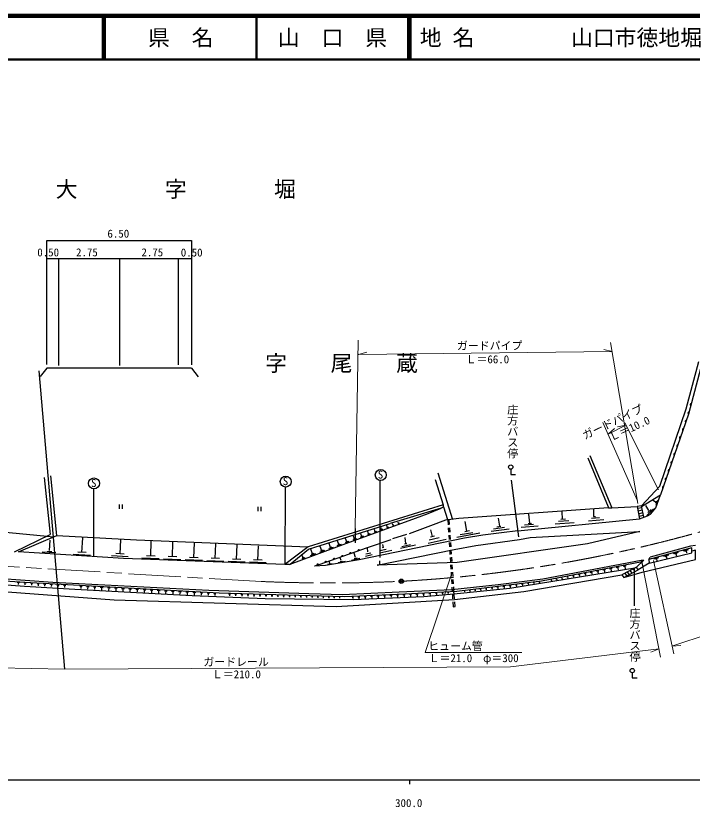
# Model space of a CAD drawing. Units: millimetres, scale not verified. Extents: x 40000 to 680000, y 20000 to 380000.
# Drawn here: x 277856 to 432769, y 198715 to 380000 of the extents above; entities that cross this region are included whole.
import ezdxf
from ezdxf.enums import TextEntityAlignment as Align

# ---------------------------------------------------------------- set-up
doc = ezdxf.new("R2010")
doc.units = ezdxf.units.MM
doc.header["$LTSCALE"] = 1000
doc.header["$PDMODE"] = 32
doc.header["$PDSIZE"] = 500
doc.linetypes.add('CHAIN', pattern=[18.5, 12, -1.5, 3.5, -1.5])
for name, color, linetype, lineweight in [('M-BGD', 7, 'Continuous', 25), ('M-BMK', 2, 'CHAIN', 13), ('M-BMK-SRVR', 3, 'Continuous', 25), ('M-STR-HTXT', 7, 'Continuous', 13), ('M-STR-STRC', 7, 'Continuous', 25), ('M-TTL', 7, 'Continuous', 140), ('M-TTL-BAND', 7, 'Continuous', 25), ('M-TTL-LINE', 7, 'Continuous', 50)]:
    doc.layers.add(name, color=color, linetype=linetype, lineweight=lineweight)
doc.layers.add('M-BMK-HTXT', color=7, linetype='Continuous')
doc.layers.add('M-TTL-TXT', color=7, linetype='Continuous')
doc.styles.add('@ＭＳ ゴシック', font='')
doc.styles.add('ＭＳ ゴシック', font='')
doc.styles.get('@ＭＳ ゴシック').set_extended_font_data('@MS Gothic')
doc.styles.get('ＭＳ ゴシック').set_extended_font_data('MS Gothic')

msp = doc.modelspace()

# ---------------------------------------------------------------- linework, layer by layer
at = {"layer": 'M-BGD'}
for p, q in [((284977, 324389), (318066, 324389)), ((287602, 324389), (287602, 299932)), ((301578, 324389), (301578, 299918)), ((315030, 324389), (315030, 300034)), ((356346, 302401), (356177, 302317)), ((284983, 299275), (283403, 297373)), ((318078, 299282), (284983, 299275)), ((318078, 299282), (319626, 297299)), ((283109, 298676), (289036, 230350)), ((409347, 279287), (414385, 267314)), ((408839, 278779), (413500, 267497)), ((391222, 276127), (391222, 274941)), ((284312, 274233), (285743, 261185)), ((373872, 273784), (375735, 267942)), ((374549, 275308), (377851, 264640)), ((391222, 274941), (392323, 274941)), ((339582, 272006), (339497, 254311)), ((361257, 273445), (361257, 255919)), ((391313, 273615), (393007, 260661)), ((421149, 267777), (425371, 272263)), ((295640, 271583), (295640, 256128)), ((421194, 267560), (425543, 270271)), ((424373, 268609), (423822, 268999)), ((424576, 268854), (424373, 268303)), ((424883, 269067), (424446, 267788)), ((301543, 268028), (301543, 267028)), ((302293, 267028), (302293, 268028)), ((333268, 267495), (333268, 266495)), ((334018, 266495), (334018, 267495)), ((375311, 267180), (363614, 263731)), ((372263, 265995), (375311, 267180)), ((375735, 267434), (375311, 267180)), ((375735, 267942), (375735, 267434)), ((375904, 267434), (375735, 267434)), ((376804, 264533), (375904, 267434)), ((413581, 267265), (379291, 264809)), ((410194, 267011), (410194, 265317)), ((413500, 267497), (413581, 267265)), ((413581, 267265), (414173, 267265)), ((414173, 267265), (414385, 267314)), ((414385, 267314), (420166, 267613)), ((420166, 267613), (420678, 264743)), ((421249, 267289), (420257, 267104)), ((421356, 266761), (420358, 266538)), ((422838, 266659), (422147, 267806)), ((423903, 267045), (422358, 265547)), ((423364, 266905), (422651, 266191)), ((367945, 264386), (372263, 265995)), ((379291, 264809), (376243, 264471)), ((388350, 264894), (388604, 263116)), ((395293, 265825), (395547, 263793)), ((403759, 264725), (402659, 264640)), ((402913, 266418), (402997, 264640)), ((411549, 264979), (409686, 264809)), ((410194, 265317), (410617, 265317)), ((420462, 265951), (421468, 266212)), ((420569, 265353), (421592, 265603)), ((344923, 257853), (363614, 263731)), ((353467, 259137), (367945, 264386)), ((362985, 262785), (362830, 263211)), ((364467, 263327), (364105, 263195)), ((364286, 263261), (364154, 263622)), ((365676, 263769), (365375, 263659)), ((365526, 263714), (365416, 264015)), ((372856, 263201), (367945, 261338)), ((376243, 264471), (372856, 263201)), ((376804, 264533), (376873, 263417)), ((377191, 263441), (377116, 264568)), ((380730, 264132), (381069, 261931)), ((388011, 262947), (388943, 263116)), ((397494, 263116), (393599, 262777)), ((396393, 263455), (394361, 263285)), ((395208, 263709), (395970, 263793)), ((405707, 263878), (401389, 263539)), ((404521, 264301), (402151, 264132)), ((412565, 264555), (409009, 264217)), ((277528, 257224), (285743, 261185)), ((355584, 262523), (355584, 259306)), ((357072, 260744), (356850, 261352)), ((359005, 261330), (358369, 261097)), ((358652, 261309), (358454, 261850)), ((358811, 261367), (358493, 261251)), ((360471, 261866), (359908, 261660)), ((360189, 261763), (359983, 262326)), ((361867, 262376), (361375, 262196)), ((361621, 262286), (361441, 262779)), ((363198, 262863), (362773, 262708)), ((367353, 261169), (364135, 260153)), ((372856, 262269), (373195, 260745)), ((376915, 262718), (376976, 261720)), ((377305, 261745), (377238, 262743)), ((384117, 261507), (378867, 260491)), ((382508, 261592), (379629, 261084)), ((381746, 262015), (380730, 261761)), ((389112, 261592), (384794, 260999)), ((390890, 262439), (386741, 261846)), ((389789, 262777), (387249, 262439)), ((392837, 262015), (389112, 261592)), ((285602, 257489), (285758, 259907)), ((293010, 257091), (293224, 260452)), ((301719, 256731), (301924, 259941)), ((308753, 256254), (308879, 259635)), ((313707, 256066), (313833, 259428)), ((351849, 258878), (351548, 259703)), ((354163, 259559), (353282, 259237)), ((353674, 259531), (353400, 260279)), ((353895, 259611), (353454, 259450)), ((355855, 260178), (355060, 259887)), ((355414, 260152), (355167, 260828)), ((355613, 260225), (355215, 260079)), ((380645, 260322), (356515, 255411)), ((357468, 260768), (356754, 260507)), ((357250, 260810), (356893, 260679)), ((363712, 259983), (358293, 258121)), ((366929, 260491), (367099, 259137)), ((376412, 260068), (372263, 259137)), ((374803, 260407), (372517, 259899)), ((373787, 260830), (372856, 260576)), ((377019, 261021), (377080, 260023)), ((377123, 259324), (377184, 258326)), ((377419, 260049), (377352, 261046)), ((377533, 258353), (377466, 259350)), ((384794, 260999), (380645, 260322)), ((318639, 255879), (318763, 259221)), ((323548, 255692), (323671, 259016)), ((328434, 255507), (328557, 258811)), ((333298, 255322), (333420, 258607)), ((340675, 254413), (353467, 259137)), ((345817, 256723), (345424, 257800)), ((348571, 257514), (347407, 257089)), ((347925, 257476), (347564, 258465)), ((348216, 257583), (347634, 257370)), ((350525, 258229), (349460, 257840)), ((349934, 258194), (349603, 259099)), ((350200, 258291), (349668, 258097)), ((352388, 258910), (351417, 258555)), ((352092, 258967), (351607, 258790)), ((358293, 258121), (358378, 257189)), ((362696, 257782), (361257, 257443)), ((363966, 257528), (361257, 256935)), ((362019, 258205), (361765, 258121)), ((361849, 258883), (362019, 258205)), ((369385, 258713), (365998, 257951)), ((368284, 258798), (366252, 258375)), ((366845, 259052), (367437, 259137)), ((377227, 257628), (377288, 256629)), ((377647, 256656), (377580, 257654)), ((430773, 257426), (431949, 257749)), ((431106, 257378), (431606, 257537)), ((287029, 256966), (283909, 257130)), ((285001, 257310), (286109, 257271)), ((294949, 256372), (290995, 256624)), ((293998, 257028), (292021, 257154)), ((303571, 256045), (299795, 256285)), ((302663, 256671), (300775, 256791)), ((310720, 255583), (306742, 255731)), ((309748, 256217), (307759, 256291)), ((314696, 256029), (312719, 256103)), ((319622, 255842), (317656, 255915)), ((324525, 255656), (322570, 255729)), ((344020, 255850), (343343, 255603)), ((343644, 255828), (343434, 256404)), ((343813, 255890), (343475, 255766)), ((346520, 256765), (345254, 256302)), ((346134, 256839), (345501, 256607)), ((352382, 255186), (352179, 255849)), ((354757, 255303), (356665, 255736)), ((355331, 255654), (356033, 255853)), ((355623, 255912), (355366, 256871)), ((359479, 256512), (357955, 256173)), ((359140, 256935), (358039, 256681)), ((377331, 255931), (377392, 254933)), ((377761, 254960), (377694, 255958)), ((423976, 255623), (425152, 255946)), ((424309, 255575), (424808, 255734)), ((426234, 256198), (427409, 256520)), ((426567, 256149), (427066, 256309)), ((426830, 256163), (426955, 255716)), ((428466, 256802), (429642, 257124)), ((428799, 256753), (429298, 256913)), ((429063, 256767), (429187, 256320)), ((431370, 257392), (431495, 256944)), ((315663, 255399), (311708, 255546)), ((320583, 255216), (316651, 255362)), ((325481, 255033), (321571, 255179)), ((330356, 254851), (326469, 254996)), ((329406, 255471), (327462, 255543)), ((335208, 254671), (331344, 254815)), ((334264, 255286), (332331, 255358)), ((340482, 254342), (339497, 254311)), ((350345, 254484), (349238, 254281)), ((349810, 254468), (349695, 255009)), ((351711, 254741), (353310, 255038)), ((352124, 254999), (352678, 255108)), ((361257, 254226), (361257, 255157)), ((377435, 254234), (377496, 253236)), ((377875, 253264), (377808, 254262)), ((416978, 253932), (417644, 254059)), ((417163, 253864), (417496, 253927)), ((417330, 253896), (417437, 253329)), ((421073, 255321), (421455, 253803)), ((424573, 255589), (424697, 255141)), ((377539, 252537), (377600, 251539)), ((377989, 251568), (377922, 252566)), ((406684, 251980), (407079, 252055)), ((406881, 252018), (406956, 251622)), ((408044, 252238), (408475, 252320)), ((408259, 252279), (408341, 251848)), ((409439, 252503), (409907, 252591)), ((409673, 252547), (409761, 252079)), ((410870, 252774), (411376, 252870)), ((411123, 252822), (411219, 252317)), ((412339, 253053), (412883, 253156)), ((412611, 253104), (412714, 252560)), ((413846, 253338), (414429, 253449)), ((414138, 253394), (414248, 252810)), ((415392, 253632), (416016, 253750)), ((415704, 253691), (415822, 253066)), ((417315, 252270), (417797, 251702)), ((417902, 252583), (418350, 251990)), ((418524, 252915), (418939, 252298)), ((419247, 253300), (419628, 252657)), ((419507, 253464), (419507, 244828)), ((278184, 250274), (278695, 250240)), ((278439, 250257), (278406, 249747)), ((279692, 250174), (280204, 250140)), ((377642, 250840), (377704, 249842)), ((378103, 249872), (378036, 250869)), ((396385, 250152), (396628, 250182)), ((397644, 250308), (397839, 250331)), ((397741, 250319), (397765, 250125)), ((400383, 250785), (400613, 250829)), ((400498, 250807), (400542, 250577)), ((401580, 251012), (401841, 251062)), ((401710, 251037), (401760, 250776)), ((402807, 251245), (403100, 251301)), ((402954, 251273), (403009, 250979)), ((404066, 251484), (404393, 251546)), ((404229, 251515), (404291, 251188)), ((405358, 251729), (405719, 251797)), ((405538, 251763), (405607, 251402)), ((279948, 250157), (279914, 249645)), ((281201, 250074), (281715, 250040)), ((281458, 250057), (281424, 249543)), ((282712, 249974), (283227, 249940)), ((282969, 249957), (282935, 249441)), ((284224, 249874), (284742, 249839)), ((284483, 249856), (284449, 249339)), ((285739, 249773), (286258, 249739)), ((285998, 249756), (285964, 249237)), ((287255, 249673), (287776, 249638)), ((287515, 249655), (287481, 249134)), ((288773, 249572), (289296, 249537)), ((289034, 249555), (288999, 249032)), ((292497, 249353), (293056, 249323)), ((292777, 249338), (292747, 248779)), ((294044, 249270), (294624, 249238)), ((294334, 249254), (294303, 248674)), ((295612, 249185), (296214, 249153)), ((295913, 249169), (295881, 248567)), ((297202, 249100), (297825, 249066)), ((297513, 249083), (297480, 248459)), ((298818, 249013), (299453, 248979)), ((299135, 248996), (299101, 248361)), ((300451, 248925), (301086, 248891)), ((300769, 248908), (300734, 248273)), ((302085, 248837), (302719, 248803)), ((302402, 248820), (302368, 248185)), ((303718, 248749), (304353, 248715)), ((304035, 248732), (304001, 248097)), ((305351, 248661), (305986, 248627)), ((305669, 248644), (305635, 248009)), ((306985, 248573), (307620, 248539)), ((307303, 248556), (307268, 247921)), ((308619, 248485), (309254, 248451)), ((308936, 248468), (308902, 247833)), ((310252, 248397), (310887, 248363)), ((310570, 248380), (310536, 247745)), ((377746, 249144), (377807, 248145)), ((378217, 248176), (378150, 249173)), ((381708, 248345), (381937, 248373)), ((382914, 248493), (383174, 248525)), ((383044, 248509), (383076, 248250)), ((384150, 248646), (384442, 248682)), ((384296, 248664), (384332, 248372)), ((385418, 248802), (385742, 248842)), ((385580, 248822), (385620, 248498)), ((386718, 248962), (387074, 249006)), ((386896, 248984), (386940, 248627)), ((388050, 249126), (388440, 249174)), ((388245, 249150), (388293, 248759)), ((389415, 249294), (389841, 249346)), ((389628, 249320), (389680, 248895)), ((390818, 249467), (391273, 249523)), ((391046, 249495), (391102, 249040)), ((392294, 249649), (392693, 249698)), ((392493, 249673), (392543, 249274)), ((393712, 249823), (394057, 249866)), ((393885, 249844), (393927, 249500)), ((395075, 249991), (395368, 250027)), ((395222, 250009), (395258, 249717)), ((396507, 250167), (396536, 249925)), ((311886, 248309), (312521, 248275)), ((312203, 248292), (312169, 247657)), ((313520, 248222), (314155, 248187)), ((313837, 248204), (313803, 247569)), ((315153, 248134), (315788, 248099)), ((315471, 248117), (315437, 247481)), ((316787, 248046), (317422, 248011)), ((317105, 248029), (317070, 247393)), ((318428, 247957), (319049, 247924)), ((318739, 247941), (318705, 247320)), ((320073, 247869), (320642, 247838)), ((320357, 247854), (320327, 247284)), ((321665, 247783), (322187, 247755)), ((321926, 247769), (321898, 247248)), ((323209, 247700), (323683, 247675)), ((323446, 247687), (323420, 247214)), ((326564, 247569), (326988, 247556)), ((326776, 247563), (326763, 247138)), ((327993, 247526), (328407, 247513)), ((328200, 247519), (328187, 247106)), ((329412, 247482), (329814, 247470)), ((329613, 247476), (329601, 247074)), ((330819, 247439), (331210, 247427)), ((331015, 247433), (331003, 247042)), ((332215, 247397), (332596, 247385)), ((332405, 247391), (332394, 247011)), ((333601, 247355), (333970, 247343)), ((333785, 247349), (333774, 246980)), ((334975, 247313), (335334, 247302)), ((335154, 247307), (335143, 246949)), ((336338, 247271), (336686, 247261)), ((336512, 247266), (336502, 246918)), ((337691, 247230), (338029, 247220)), ((337860, 247225), (337850, 246887)), ((339033, 247189), (339360, 247179)), ((339197, 247184), (339187, 246857)), ((340365, 247148), (340681, 247139)), ((340523, 247144), (340513, 246827)), ((341686, 247108), (341992, 247099)), ((341839, 247103), (341830, 246797)), ((342997, 247068), (343292, 247059)), ((343145, 247064), (343136, 246768)), ((344297, 247028), (344583, 247020)), ((344440, 247024), (344431, 246739)), ((345587, 246989), (345863, 246981)), ((345725, 246985), (345717, 246710)), ((346867, 246950), (347133, 246942)), ((347000, 246946), (346992, 246681)), ((348137, 246911), (348393, 246904)), ((348265, 246908), (348257, 246652)), ((349397, 246873), (349643, 246866)), ((349520, 246869), (349512, 246624)), ((350647, 246835), (350883, 246828)), ((350765, 246831), (350758, 246595)), ((351887, 246797), (352113, 246790)), ((352000, 246794), (351993, 246568)), ((354870, 246849), (355230, 246866)), ((355050, 246858), (355067, 246498)), ((356181, 246912), (356637, 246934)), ((356409, 246923), (356431, 246467)), ((357625, 246981), (358102, 247004)), ((357864, 246992), (357887, 246515)), ((359100, 247051), (359579, 247074)), ((359340, 247063), (359363, 246584)), ((360577, 247122), (361059, 247145)), ((360818, 247133), (360841, 246652)), ((362056, 247193), (362540, 247216)), ((362298, 247204), (362321, 246721)), ((363537, 247263), (364023, 247286)), ((363780, 247275), (363803, 246789)), ((365021, 247334), (365508, 247357)), ((365264, 247346), (365288, 246858)), ((366506, 247405), (366996, 247428)), ((366751, 247417), (366774, 246927)), ((367993, 247476), (368485, 247500)), ((368239, 247488), (368263, 246996)), ((369483, 247547), (369977, 247571)), ((369730, 247559), (369753, 247065)), ((370975, 247618), (371471, 247642)), ((371223, 247630), (371246, 247134)), ((372486, 247691), (372948, 247713)), ((372717, 247702), (372739, 247240)), ((373984, 247762), (374373, 247781)), ((374178, 247772), (374197, 247382)), ((375407, 247830), (375727, 247846)), ((375567, 247838), (375582, 247517)), ((376759, 247895), (377014, 247907)), ((376886, 247901), (376898, 247646)), ((377850, 247447), (377911, 246449)), ((378044, 247956), (378236, 247965)), ((378140, 247961), (378149, 247768)), ((378331, 246479), (378264, 247477)), ((380531, 248200), (380730, 248225)), ((380631, 248212), (380655, 248013)), ((381822, 248359), (381850, 248130)), ((377954, 245750), (378022, 244634)), ((378454, 244654), (378378, 245781)), ((378022, 244634), (378454, 244654)), ((419052, 229509), (419052, 228324)), ((419052, 228324), (420152, 228324))]:
    msp.add_line(p, q, dxfattribs=at)
for points in [[(284977, 300089), (284977, 328544), (318066, 328544), (318066, 300034)], [(425371, 272263), (431381, 289941), (434277, 300789)], [(435094, 300605), (431934, 288737), (425543, 270271)], [(278443, 257223), (287272, 260980), (285838, 274586)], [(392837, 262015), (420678, 264743), (422537, 265424), (423200, 265872), (424459, 267292), (425543, 270271)], [(375735, 267942), (344805, 258330), (339497, 254311)], [(421692, 265114), (421149, 267777), (420166, 267613)], [(258868, 263343), (285017, 260835), (286411, 260613)], [(211031, 259997), (215314, 258577), (215547, 259103), (223296, 257059), (232207, 254932), (254535, 252562), (286367, 250298), (322065, 248464), (344995, 247669), (352698, 247461), (365687, 248066), (377755, 248597), (388345, 249756), (398561, 251055), (421073, 255321)], [(287272, 260980), (305486, 259977), (344805, 258330)], [(420091, 253581), (391034, 248826), (378212, 247545), (371304, 246902), (355133, 246191), (334997, 246412), (318216, 247131), (291340, 248578), (279825, 249263), (253448, 251242), (242197, 252488), (230913, 253720), (213165, 258518), (215314, 258577)], [(215314, 258577), (231941, 254451), (253944, 252055), (260246, 251581), (279923, 250230), (324445, 247834), (353039, 246962), (366972, 247563), (378856, 248195), (398240, 250582), (421343, 254964)], [(340482, 254342), (340675, 254413), (344923, 257853)], [(358293, 258121), (347234, 254250), (346233, 253960)], [(417134, 251356), (421316, 252519), (433510, 255435), (433506, 257589), (432703, 257363), (432697, 258107), (422834, 255438), (423185, 256012)], [(433496, 258626), (432402, 258536), (423185, 256012)], [(214106, 256597), (231829, 252006), (246205, 250545), (257579, 249399), (300392, 246240), (351222, 244686), (378342, 246321), (394225, 248103), (416677, 251930)], [(339497, 254311), (302554, 255687), (278443, 257223)], [(422916, 254619), (432705, 257018), (432703, 257363)], [(356515, 255411), (348749, 254048), (346233, 253960)], [(421073, 255321), (421662, 255265), (420012, 253708), (416677, 251930), (417134, 251356), (420410, 253065), (420012, 253708)], [(422834, 255438), (422916, 254619), (420410, 253065)]]:
    msp.add_lwpolyline(points, dxfattribs=at)
msp.add_lwpolyline([(395664, 260468), (420756, 261863), (408828, 259046), (378929, 254797), (360592, 254125), (378266, 257778), (383199, 258656), (393257, 260042)], close=True, dxfattribs=at)
for centre, radius in [((361431, 274811), 1250), ((391222, 276627), 500), ((295756, 272875), 1250), ((339669, 273310), 1250), ((419052, 230009), 500)]:
    msp.add_circle(centre, radius, dxfattribs=at)
for centre, start, end in [((432575, 290927), 87.7727, 242.41194), ((432061, 288994), 87.7727, 242.41194), ((431425, 287094), 83.591, 238.23023), ((430771, 285204), 83.591, 238.23023), ((430117, 283314), 83.591, 238.23023), ((429463, 281424), 83.591, 238.23023), ((428809, 279534), 83.591, 238.23023), ((428155, 277644), 83.591, 238.23023), ((427501, 275754), 83.591, 238.23023), ((426846, 273864), 83.591, 238.23023), ((426192, 271974), 83.591, 238.23023), ((356424, 257407), 31.97061, 186.60984), ((350761, 255425), 31.97061, 186.60984), ((352649, 256085), 31.97061, 186.60984), ((354536, 256746), 31.97061, 186.60984), ((346978, 254117), 28.82472, 183.46396), ((348873, 254764), 31.97061, 186.60984)]:
    msp.add_arc(centre, 256, start, end, dxfattribs=at)
at = {"layer": 'M-BMK'}
msp.add_line((266733, 254383), (334079, 250416), dxfattribs=at)
for centre, radius, start, end in [((349180, 565502), 315497, 273.08377, 290.95377), ((349598, 605691), 355614, 267.49873, 272.66816)]:
    msp.add_arc(centre, radius, start, end, dxfattribs=at)
at = {"layer": 'M-BMK-SRVR'}
msp.add_circle((366152, 250463), 500, dxfattribs=at)
msp.add_point((366152, 250463), dxfattribs=at)
at = {"layer": 'M-STR-HTXT'}
for p, q in [((356261, 305703), (355584, 262523)), ((414089, 305195), (420334, 268268)), ((414445, 303090), (356346, 302401)), ((356346, 302401), (358272, 302942)), ((414445, 303090), (412507, 303584)), ((412311, 286823), (420269, 268873)), ((417343, 286743), (425095, 271413)), ((417603, 286230), (413494, 284155)), ((413494, 284155), (414985, 285488)), ((417603, 286230), (415645, 285821)), ((511709, 263624), (428143, 235599)), ((421455, 253803), (425519, 233059)), ((423910, 255242), (428567, 233821)), ((377682, 252109), (371586, 234160)), ((428143, 235599), (430140, 235723)), ((371586, 234160), (393763, 234173)), ((425180, 235007), (391152, 230889)), ((425180, 235007), (423324, 234261)), ((205460, 231711), (289036, 230350)), ((289036, 230350), (391152, 230889))]:
    msp.add_line(p, q, dxfattribs=at)
at = {"layer": 'M-TTL', "color": 2}
msp.add_line((680000, 380000), (40000, 380000), dxfattribs=at)
at = {"layer": 'M-TTL-BAND'}
for p, q in [((40000, 205000), (579000, 205000)), ((368000, 205000), (368000, 204000))]:
    msp.add_line(p, q, dxfattribs=at)
at = {"layer": 'M-TTL-LINE'}
for p, q in [((297750, 380000), (297750, 370000)), ((298250, 380000), (298250, 370000)), ((333000, 380000), (333000, 370000)), ((367750, 380000), (367750, 370000)), ((368250, 380000), (368250, 370000)), ((40000, 370000), (680000, 370000))]:
    msp.add_line(p, q, dxfattribs=at)

# ---------------------------------------------------------------- texts
at = {"layer": 'M-BGD', "style": 'ＭＳ ゴシック'}
for s, p in [('6.50', (298838, 328637)), ('0.50', (282773, 324342)), ('2.75', (291648, 324357)), ('2.75', (306622, 324357)), ('0.50', (315638, 324310)), ('S', (360752, 273437)), ('S', (295077, 271502)), ('S', (338991, 271936))]:
    msp.add_text(s, height=1833, dxfattribs=at).set_placement(p, align=Align.BOTTOM_LEFT)
at = {"layer": 'M-BGD', "style": '@ＭＳ ゴシック'}
msp.add_text('庄方バス停', height=1833, rotation=270, dxfattribs=at).set_placement((418163, 244467), align=Align.BOTTOM_LEFT)
at = {"layer": 'M-BMK-HTXT', "style": 'ＭＳ ゴシック'}
for s, p in [('大\u3000\u3000\u3000\u3000字\u3000\u3000\u3000\u3000堀', (286981, 337361)), ('字\u3000\u3000尾\u3000\u3000蔵', (334956, 297483))]:
    msp.add_text(s, height=3666, dxfattribs=at).set_placement(p, align=Align.BOTTOM_LEFT)
at = {"layer": 'M-STR-HTXT', "style": 'ＭＳ ゴシック'}
for s, p in [('ガードパイプ', (378877, 302960)), ('Ｌ＝66.0', (380862, 299852)), ('ヒューム管', (372316, 234160)), ('ガードレール', (320811, 230518)), ('Ｌ＝21.0\u3000φ＝300', (372395, 231390)), ('Ｌ＝210.0', (322754, 227690))]:
    msp.add_text(s, height=1833, dxfattribs=at).set_placement(p, align=Align.BOTTOM_LEFT)
for s, rotation, p in [('ガードパイプ', 25.466, (408405, 282406)), ('Ｌ＝10.0', 24.608, (414463, 282024))]:
    msp.add_text(s, height=1833, rotation=rotation, dxfattribs=at).set_placement(p, align=Align.BOTTOM_LEFT)
at = {"layer": 'M-STR-STRC', "style": '@ＭＳ ゴシック'}
msp.add_text('庄方バス停', height=1833, rotation=270, dxfattribs=at).set_placement((390154, 291054), align=Align.BOTTOM_LEFT)
at = {"layer": 'M-TTL-BAND', "style": 'ＭＳ ゴシック'}
msp.add_text('300.0', height=1833, dxfattribs=at).set_placement((367844, 198195), align=Align.BOTTOM_CENTER)
at = {"layer": 'M-TTL-TXT', "style": 'ＭＳ ゴシック'}
for s, p in [('県\u3000名', (315625, 375000)), ('山\u3000口\u3000県', (350375, 375000))]:
    msp.add_text(s, height=3666, dxfattribs=at).set_placement(p, align=Align.MIDDLE_CENTER)
for s, p in [('地 名', (370380, 375000)), ('山口市徳地堀', (405024, 375000))]:
    msp.add_text(s, height=3666, dxfattribs=at).set_placement(p, align=Align.MIDDLE_LEFT)

doc.saveas('drawing.dxf')
